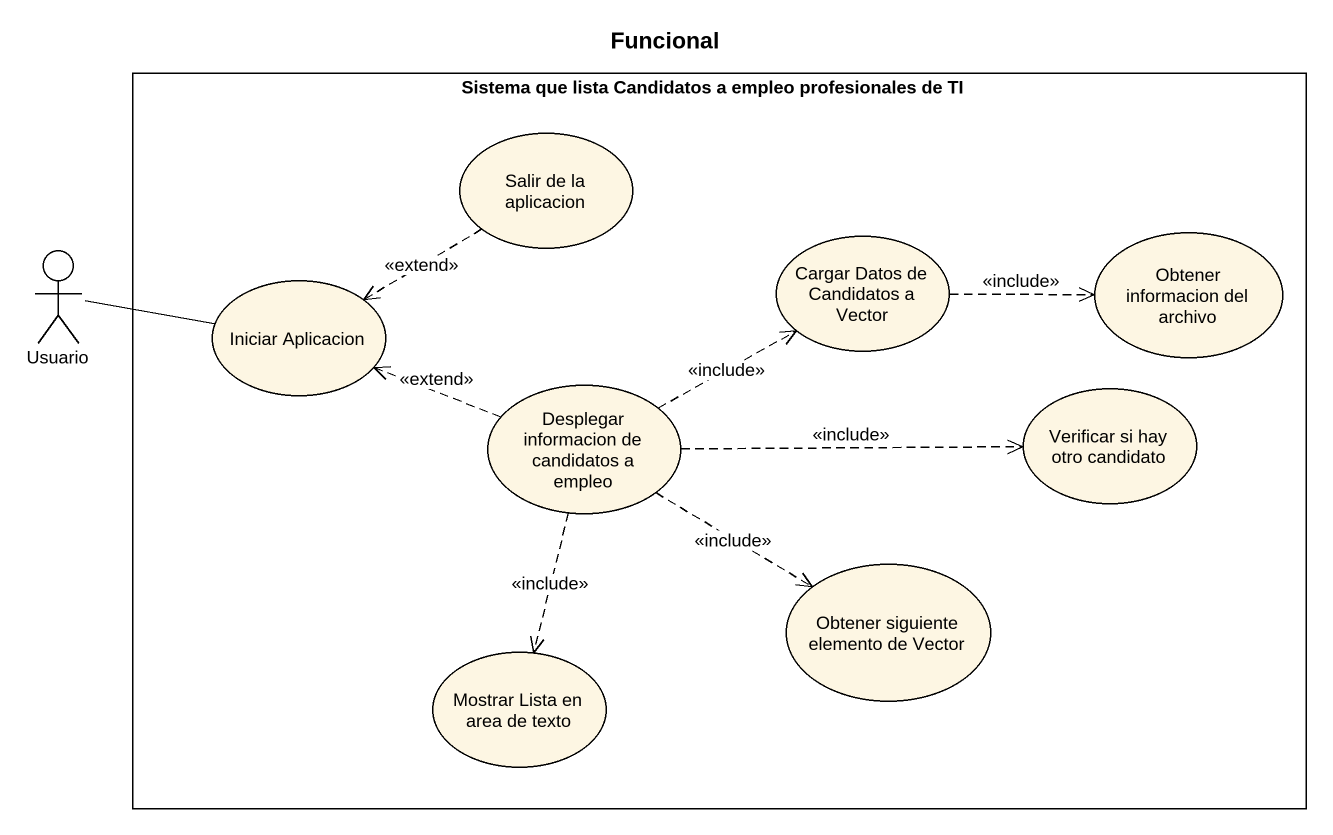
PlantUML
@startuml
title Funcional
rectangle "Sistema que lista Candidatos a empleo profesionales de TI" as Sistema_que_lista {
  usecase "Salir de la aplicacion" as Salir_de_la_aplicacion
  usecase "Cargar Datos de Candidatos a Vector" as Cargar_Datos_de_Candidatos
  usecase "Obtener informacion del archivo" as Obtener_informacion_del
  usecase "Iniciar Aplicacion" as Iniciar_Aplicacion
  usecase "Desplegar informacion de candidatos a empleo" as Desplegar_informacion_de
  usecase "Verificar si hay otro candidato" as Verificar_si_hay_otro
  usecase "Obtener siguiente elemento de Vector" as Obtener_siguiente_elemento
  usecase "Mostrar Lista en area de texto" as Mostrar_Lista_en_area_de
}
actor Usuario
Salir_de_la_aplicacion .left.> Iniciar_Aplicacion : <<extend>>
Cargar_Datos_de_Candidatos .right.> Obtener_informacion_del : <<include>>
Usuario -right- Iniciar_Aplicacion
Desplegar_informacion_de .right.> Cargar_Datos_de_Candidatos : <<include>>
Desplegar_informacion_de .left.> Iniciar_Aplicacion : <<extend>>
Desplegar_informacion_de .right.> Verificar_si_hay_otro : <<include>>
Desplegar_informacion_de ..> Obtener_siguiente_elemento : <<include>>
Desplegar_informacion_de ..> Mostrar_Lista_en_area_de : <<include>>
@enduml
